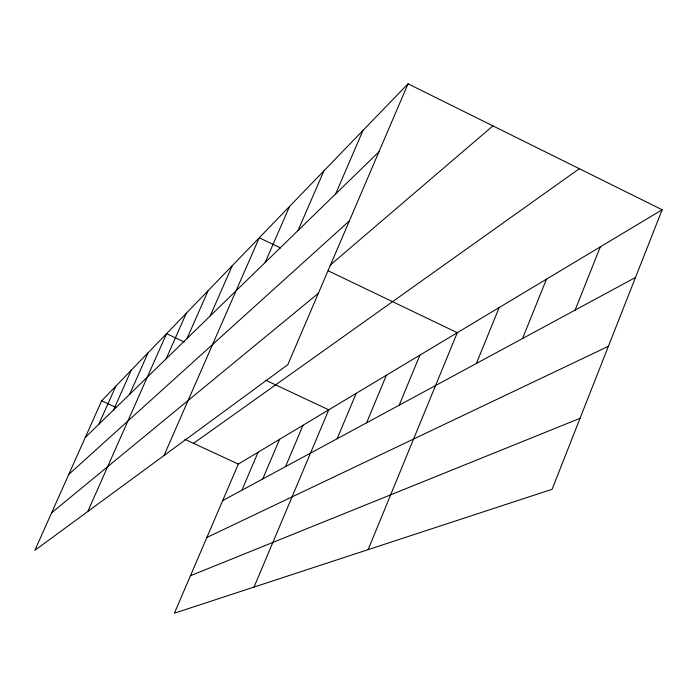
<?xml version="1.0" encoding="UTF-8"?>
<svg xmlns="http://www.w3.org/2000/svg" width="697" height="697" viewBox="0 0 697 697"><rect width="100%" height="100%" fill="white"/><g stroke="black" fill="none" stroke-linecap="round" stroke-linejoin="round"><path stroke-width="1.05" d="M662.15 209.762L552.111 489.285L174.398 613.186L238.339 464.08L662.15 209.762L408.05 83.814L101.657 400.819L34.85 550.351L287.817 364.662L408.05 83.814M575.077 310.13L600.317 246.869M522.523 338.542L546.474 279.175M476.391 363.477L499.165 307.56M368.138 549.628L457.276 332.696L328.156 270.784M399.189 405.201L419.925 355.113M366.57 422.835L386.408 375.23M337.148 438.735L356.167 393.369M254.039 587.057L328.749 409.827L265.792 380.266M285.509 466.65L303.038 425.257M262.717 478.961L279.584 439.328M241.85 490.244L258.099 452.222M335.632 193.94L363.006 130.409M298.055 230.489L323.887 170.887M265.148 262.508L289.586 206.382M164.022 455.533L259.267 237.747L280.612 247.975M210.215 315.933L232.275 265.67M166.2 358.746L186.308 313.241M187.057 338.463L208.098 290.693M129.651 394.302L148.086 352.778M87.805 511.485L166.566 333.663L184.217 341.948M98.817 424.29L115.824 386.164M113.55 409.958L131.236 370.212M85.295 437.446L378.933 151.824M68.785 474.404L349.336 220.949M330.117 265.191L492.936 125.887M51.63 512.792L318.363 293.306M193.522 443.336L579.32 168.709M222.674 500.603L635.49 277.476M206.87 537.457L608.403 346.287M190.455 575.731L580.052 418.296M101.657 400.819L116.46 407.667M184.81 439.302L238.339 464.08"/></g></svg>
